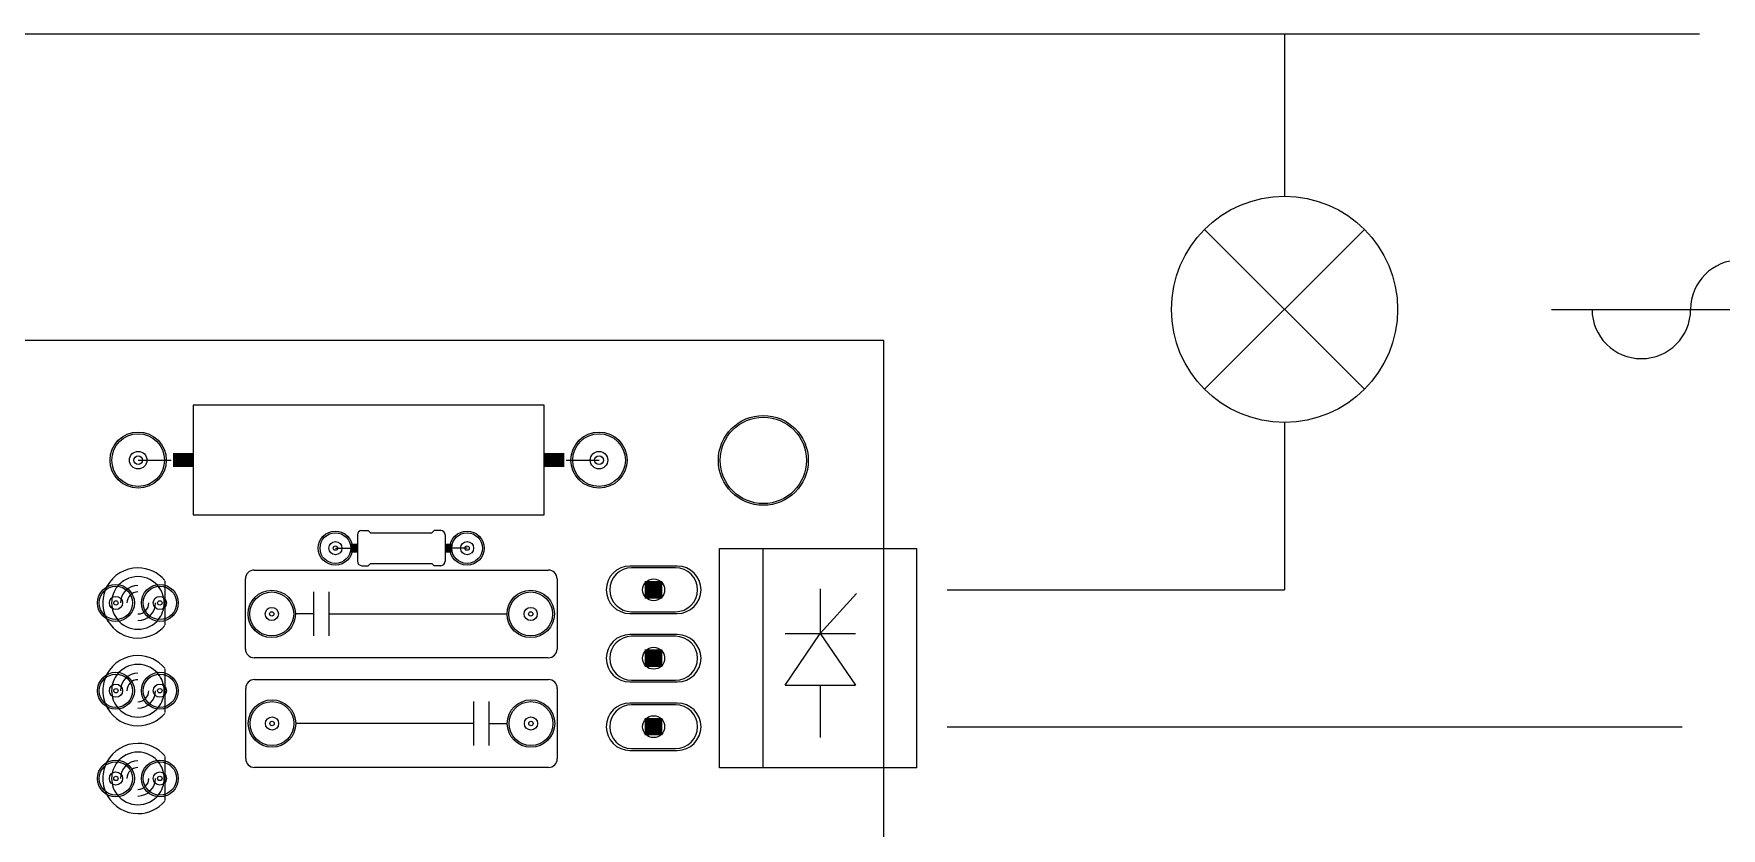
# Model space of a CAD drawing. Extents: x -71 to 251, y 10 to 132.
# Drawn here: x 77.2 to 174.8, y 83.5 to 129.5 of the extents above; entities that cross this region are included whole.
import ezdxf

# ---------------------------------------------------------------- set-up
doc = ezdxf.new("R2010")
doc.units = 0
doc.header["$MEASUREMENT"] = 0
doc.layers.get('0').update_dxf_attribs({"linetype": 'CONTINUOUS'})
for name, color, linetype in [('17', 82, 'CONTINUOUS'), ('20', 7, 'CONTINUOUS'), ('21', 253, 'CONTINUOUS'), ('29', 253, 'CONTINUOUS'), ('30', 253, 'CONTINUOUS'), ('44', 253, 'CONTINUOUS'), ('51', 253, 'CONTINUOUS')]:
    doc.layers.add(name, color=color, linetype=linetype)

# ---------------------------------------------------------------- blocks, each defined once
blk = doc.blocks.new('ROUNDP')
blk.add_circle((0, 0), 0.5)
blk = doc.blocks.new('RECT')
blk.add_solid([(-0.5, -0.5), (0.5, -0.5), (-0.5, 0.5), (0.5, 0.5)])
blk = doc.blocks.new('LONGP100')
blk.add_lwpolyline([(-0.5, -0.5), (0.5, -0.5, 1), (0.5, 0.5), (-0.5, 0.5, 1)], format="xyb", close=True)

msp = doc.modelspace()

# ---------------------------------------------------------------- linework, layer by layer
at = {"linetype": 'Continuous'}
for p, q in [((-36.3419, 129.4744), (149.5434, 129.4744)), ((149.5434, 129.4744), (149.5434, 120.0627)), ((149.5434, 129.4744), (173.5509, 129.4744)), ((144.9156, 118.1458), (154.1713, 108.89)), ((144.9156, 108.89), (154.1713, 118.1458)), ((164.9981, 113.5179), (180.4183, 113.5179)), ((149.5434, 106.9731), (149.5434, 97.282)), ((122.6769, 97.3452), (122.6769, 94.7492)), ((122.6769, 94.7492), (124.7646, 97.0729)), ((130.0237, 97.282), (149.5434, 97.282)), ((120.6402, 94.7492), (124.7135, 94.7492)), ((120.6402, 91.7609), (122.6769, 94.7492)), ((122.6769, 94.7492), (124.7135, 91.7609)), ((120.6402, 91.7609), (124.7135, 91.7609)), ((122.6769, 91.7609), (122.6769, 88.7314)), ((130.0237, 89.3572), (172.5639, 89.3572))]:
    msp.add_line(p, q, dxfattribs=at)
msp.add_circle((149.5434, 113.5179), 6.5448, dxfattribs=at)
for centre, start, end in [((175.9003, 113.5179), 0, 180), ((170.1946, 113.5179), 180, 0)]:
    msp.add_arc(centre, 2.8529, start, end, dxfattribs=at)
at = {"layer": '20'}
for p, q in [((126.35, 111.722), (0.64, 111.722)), ((126.35, 10.1472), (126.35, 111.722))]:
    msp.add_line(p, q, dxfattribs=at)
msp.add_circle((119.38, 104.775), 2.5, dxfattribs=at)
at = {"layer": '21'}
for p, q in [((106.6953, 107.9654), (86.3753, 107.9654)), ((86.3753, 107.9654), (86.3753, 101.6154)), ((106.6953, 101.6154), (106.6953, 107.9654)), ((86.3753, 101.6154), (106.6953, 101.6154)), ((96.139, 100.711), (96.52, 100.711)), ((96.647, 100.584), (96.52, 100.711)), ((100.203, 100.584), (100.33, 100.711)), ((100.711, 100.711), (100.33, 100.711)), ((95.885, 100.457), (95.885, 98.933)), ((96.647, 100.584), (100.203, 100.584)), ((100.965, 100.457), (100.965, 98.933)), ((116.84, 99.6696), (119.38, 99.6696)), ((116.84, 86.9696), (116.84, 99.6696)), ((119.38, 99.6696), (128.27, 99.6696)), ((119.38, 86.9696), (119.38, 99.6696)), ((128.27, 86.9696), (128.27, 99.6696)), ((96.139, 98.679), (96.52, 98.679)), ((96.647, 98.806), (96.52, 98.679)), ((96.647, 98.806), (100.203, 98.806)), ((100.203, 98.806), (100.33, 98.679)), ((100.711, 98.679), (100.33, 98.679)), ((89.408, 93.853), (89.408, 97.917)), ((89.916, 98.425), (106.934, 98.425)), ((107.442, 97.917), (107.442, 93.853)), ((93.345, 97.155), (93.345, 95.885)), ((94.234, 97.155), (94.234, 95.885)), ((93.345, 95.885), (92.329, 95.885)), ((93.345, 95.885), (93.345, 94.615)), ((94.234, 95.885), (94.234, 94.615)), ((94.234, 95.885), (104.521, 95.885)), ((106.934, 93.345), (89.916, 93.345)), ((89.9314, 92.0813), (106.9494, 92.0813)), ((89.4234, 87.5093), (89.4234, 91.5733)), ((107.4574, 91.5733), (107.4574, 87.5093)), ((102.6314, 89.5413), (102.6314, 90.8113)), ((103.5204, 89.5413), (103.5204, 90.8113)), ((102.6314, 89.5413), (92.3444, 89.5413)), ((102.6314, 88.2713), (102.6314, 89.5413)), ((103.5204, 88.2713), (103.5204, 89.5413)), ((103.5204, 89.5413), (104.5364, 89.5413)), ((106.9494, 87.0013), (89.9314, 87.0013)), ((119.38, 86.9696), (116.84, 86.9696)), ((128.27, 86.9696), (119.38, 86.9696))]:
    msp.add_line(p, q, dxfattribs=at)
for centre, radius, start, end in [((96.139, 100.457), 0.254, 90, 180), ((100.711, 100.457), 0.254, 0, 90), ((96.139, 98.933), 0.254, 180, 270), ((100.711, 98.933), 0.254, 270, 0), ((83.1851, 96.52), 2.032, 90.0017, 151.9286), ((83.185, 96.52), 1.524, 90, 143.1301), ((83.185, 96.52), 2.032, 39.8072, 90.0003), ((83.185, 96.52), 1.524, 35.5374, 89.9987), ((89.916, 97.917), 0.508, 90, 180), ((106.934, 97.917), 0.508, 0, 90), ((83.1849, 96.52), 2.032, 209.7464, 270.0016), ((83.185, 96.52), 1.524, 217.8728, 269.9997), ((83.185, 96.52), 1.524, 270.0003, 322.1272), ((83.185, 96.52), 2.032, 269.9989, 319.762), ((89.916, 93.853), 0.508, 180, 270), ((106.934, 93.853), 0.508, 270, 0), ((83.1851, 91.44), 2.032, 90.0017, 151.9286), ((83.185, 91.44), 1.524, 90, 143.1301), ((83.185, 91.44), 2.032, 39.8072, 90.0003), ((83.185, 91.44), 1.524, 35.5374, 89.9987), ((89.9314, 91.5733), 0.508, 90, 180), ((106.9494, 91.5733), 0.508, 0, 90), ((83.1849, 91.44), 2.032, 209.7464, 270.0016), ((83.185, 91.44), 1.524, 217.8728, 269.9997), ((83.185, 91.44), 1.524, 270.0003, 322.1272), ((83.185, 91.44), 2.032, 269.9989, 319.762), ((83.1851, 86.36), 2.032, 90.0017, 151.9286), ((83.185, 86.36), 2.032, 39.8072, 90.0003), ((83.185, 86.36), 1.524, 90, 143.1301), ((83.185, 86.36), 1.524, 35.5374, 89.9987), ((89.9314, 87.5093), 0.508, 180, 270), ((106.9494, 87.5093), 0.508, 270, 0), ((83.1849, 86.36), 2.032, 209.7464, 270.0016), ((83.185, 86.36), 1.524, 217.8728, 269.9997), ((83.185, 86.36), 1.524, 270.0003, 322.1272), ((83.185, 86.36), 2.032, 269.9989, 319.762)]:
    msp.add_arc(centre, radius, start, end, dxfattribs=at)
at = {"layer": '29'}
msp.add_circle((119.38, 104.775), 2.6016, dxfattribs=at)
at = {"layer": '30'}
msp.add_circle((119.38, 104.775), 2.6016, dxfattribs=at)
at = {"layer": '44'}
for centre, radius in [((83.2003, 104.7904), 0.254), ((109.8703, 104.7904), 0.254), ((94.615, 99.695), 0.127), ((102.235, 99.695), 0.127), ((113.03, 97.282), 0.381), ((81.915, 96.52), 0.127), ((84.455, 96.52), 0.127), ((90.932, 95.885), 0.127), ((105.918, 95.885), 0.127), ((113.03, 93.3196), 0.381), ((81.915, 91.44), 0.127), ((84.455, 91.44), 0.127), ((90.9474, 89.5413), 0.127), ((105.9334, 89.5413), 0.127), ((113.03, 89.3572), 0.381), ((81.915, 86.36), 0.127), ((84.455, 86.36), 0.127)]:
    msp.add_circle(centre, radius, dxfattribs=at)
at = {"layer": '51'}
for p, q in [((83.2003, 104.7904), (85.1053, 104.7904)), ((107.9653, 104.7904), (109.8703, 104.7904)), ((94.615, 99.695), (95.504, 99.695)), ((102.235, 99.695), (101.346, 99.695)), ((84.7598, 95.25), (84.7598, 97.79)), ((84.7598, 90.17), (84.7598, 92.71)), ((84.7598, 85.09), (84.7598, 87.63))]:
    msp.add_line(p, q, dxfattribs=at)
for centre, radius, start, end in [((83.185, 96.52), 2.032, 151.6982, 179.9999), ((83.185, 96.52), 1.524, 140.1962, 179.9998), ((83.185, 96.52), 1.016, 90, 180), ((83.185, 96.52), 0.635, 90, 180), ((83.185, 96.52), 1.524, 0.0005, 40.6017), ((83.185, 96.5199), 2.032, 179.9977, 211.6059), ((83.185, 96.5199), 1.524, 179.9976, 221.6308), ((83.185, 96.52), 0.635, 270, 0), ((83.185, 96.52), 1.016, 270, 0), ((83.185, 96.52), 1.524, 320.1962, 359.9998), ((83.185, 91.44), 2.032, 151.6982, 179.9999), ((83.185, 91.44), 1.524, 140.1962, 179.9998), ((83.185, 91.44), 1.016, 90, 180), ((83.185, 91.44), 0.635, 90, 180), ((83.185, 91.44), 1.524, 0.0005, 40.6017), ((83.185, 91.4399), 2.032, 179.9977, 211.6059), ((83.185, 91.4399), 1.524, 179.9976, 221.6308), ((83.185, 91.44), 0.635, 270, 0), ((83.185, 91.44), 1.016, 270, 0), ((83.185, 91.44), 1.524, 320.1962, 359.9998), ((83.185, 86.36), 2.032, 151.6982, 179.9999), ((83.185, 86.36), 1.524, 140.1962, 179.9998), ((83.185, 86.36), 1.016, 90, 180), ((83.185, 86.36), 0.635, 90, 180), ((83.185, 86.36), 1.524, 0.0005, 40.6017), ((83.185, 86.3599), 2.032, 179.9977, 211.6059), ((83.185, 86.3599), 1.524, 179.9976, 221.6308), ((83.185, 86.36), 0.635, 270, 0), ((83.185, 86.36), 1.016, 270, 0), ((83.185, 86.36), 1.524, 320.1962, 359.9998)]:
    msp.add_arc(centre, radius, start, end, dxfattribs=at)

# ---------------------------------------------------------------- block references
at = {"layer": '17'}
for p, xscale, yscale in [((83.2003, 104.7904), 3.048, 3.048), ((109.8703, 104.7904), 3.048, 3.048), ((83.2003, 104.7904), 1.016, 1.016), ((83.2003, 104.7904), 1.016, 1.016), ((83.2003, 104.7904), 1.016, 1.016), ((83.2003, 104.7904), 1.016, 1.016), ((83.2003, 104.7904), 1.016, 1.016), ((83.2003, 104.7904), 1.016, 1.016), ((83.2003, 104.7904), 1.016, 1.016), ((83.2003, 104.7904), 1.016, 1.016), ((83.2003, 104.7904), 1.016, 1.016), ((83.2003, 104.7904), 1.016, 1.016), ((83.2003, 104.7904), 1.016, 1.016), ((83.2003, 104.7904), 1.016, 1.016), ((83.2003, 104.7904), 1.016, 1.016), ((83.2003, 104.7904), 1.016, 1.016), ((109.8703, 104.7904), 1.016, 1.016), ((109.8703, 104.7904), 1.016, 1.016), ((109.8703, 104.7904), 1.016, 1.016), ((109.8703, 104.7904), 1.016, 1.016), ((109.8703, 104.7904), 1.016, 1.016), ((109.8703, 104.7904), 1.016, 1.016), ((109.8703, 104.7904), 1.016, 1.016), ((109.8703, 104.7904), 1.016, 1.016), ((109.8703, 104.7904), 1.016, 1.016), ((109.8703, 104.7904), 1.016, 1.016), ((109.8703, 104.7904), 1.016, 1.016), ((109.8703, 104.7904), 1.016, 1.016), ((109.8703, 104.7904), 1.016, 1.016), ((109.8703, 104.7904), 1.016, 1.016), ((81.915, 96.52), 1.9304, 1.9304), ((81.915, 96.52), 0.762, 0.762), ((81.915, 96.52), 0.762, 0.762), ((81.915, 96.52), 0.762, 0.762), ((81.915, 96.52), 0.762, 0.762), ((81.915, 96.52), 0.762, 0.762), ((81.915, 96.52), 0.762, 0.762), ((81.915, 96.52), 0.762, 0.762), ((81.915, 96.52), 0.762, 0.762), ((81.915, 96.52), 0.762, 0.762), ((81.915, 96.52), 0.762, 0.762), ((81.915, 96.52), 0.762, 0.762), ((81.915, 96.52), 0.762, 0.762), ((81.915, 96.52), 0.762, 0.762), ((81.915, 96.52), 0.762, 0.762), ((84.455, 96.52), 1.9304, 1.9304), ((84.455, 96.52), 0.762, 0.762), ((84.455, 96.52), 0.762, 0.762), ((84.455, 96.52), 0.762, 0.762), ((84.455, 96.52), 0.762, 0.762), ((84.455, 96.52), 0.762, 0.762), ((84.455, 96.52), 0.762, 0.762), ((84.455, 96.52), 0.762, 0.762), ((84.455, 96.52), 0.762, 0.762), ((84.455, 96.52), 0.762, 0.762), ((84.455, 96.52), 0.762, 0.762), ((84.455, 96.52), 0.762, 0.762), ((84.455, 96.52), 0.762, 0.762), ((84.455, 96.52), 0.762, 0.762), ((84.455, 96.52), 0.762, 0.762), ((90.932, 95.885), 2.54, 2.54), ((105.918, 95.885), 2.54, 2.54), ((90.932, 95.885), 0.762, 0.762), ((90.932, 95.885), 0.762, 0.762), ((90.932, 95.885), 0.762, 0.762), ((90.932, 95.885), 0.762, 0.762), ((90.932, 95.885), 0.762, 0.762), ((90.932, 95.885), 0.762, 0.762), ((90.932, 95.885), 0.762, 0.762), ((90.932, 95.885), 0.762, 0.762), ((90.932, 95.885), 0.762, 0.762), ((90.932, 95.885), 0.762, 0.762), ((90.932, 95.885), 0.762, 0.762), ((90.932, 95.885), 0.762, 0.762), ((90.932, 95.885), 0.762, 0.762), ((90.932, 95.885), 0.762, 0.762), ((105.918, 95.885), 0.762, 0.762), ((105.918, 95.885), 0.762, 0.762), ((105.918, 95.885), 0.762, 0.762), ((105.918, 95.885), 0.762, 0.762), ((105.918, 95.885), 0.762, 0.762), ((105.918, 95.885), 0.762, 0.762), ((105.918, 95.885), 0.762, 0.762), ((105.918, 95.885), 0.762, 0.762), ((105.918, 95.885), 0.762, 0.762), ((105.918, 95.885), 0.762, 0.762), ((105.918, 95.885), 0.762, 0.762), ((105.918, 95.885), 0.762, 0.762), ((105.918, 95.885), 0.762, 0.762), ((105.918, 95.885), 0.762, 0.762), ((81.915, 91.44), 1.9304, 1.9304), ((81.915, 91.44), 0.762, 0.762), ((81.915, 91.44), 0.762, 0.762), ((81.915, 91.44), 0.762, 0.762), ((81.915, 91.44), 0.762, 0.762), ((81.915, 91.44), 0.762, 0.762), ((81.915, 91.44), 0.762, 0.762), ((81.915, 91.44), 0.762, 0.762), ((81.915, 91.44), 0.762, 0.762), ((81.915, 91.44), 0.762, 0.762), ((81.915, 91.44), 0.762, 0.762), ((81.915, 91.44), 0.762, 0.762), ((81.915, 91.44), 0.762, 0.762), ((81.915, 91.44), 0.762, 0.762), ((81.915, 91.44), 0.762, 0.762), ((84.455, 91.44), 1.9304, 1.9304), ((84.455, 91.44), 0.762, 0.762), ((84.455, 91.44), 0.762, 0.762), ((84.455, 91.44), 0.762, 0.762), ((84.455, 91.44), 0.762, 0.762), ((84.455, 91.44), 0.762, 0.762), ((84.455, 91.44), 0.762, 0.762), ((84.455, 91.44), 0.762, 0.762), ((84.455, 91.44), 0.762, 0.762), ((84.455, 91.44), 0.762, 0.762), ((84.455, 91.44), 0.762, 0.762), ((84.455, 91.44), 0.762, 0.762), ((84.455, 91.44), 0.762, 0.762), ((84.455, 91.44), 0.762, 0.762), ((84.455, 91.44), 0.762, 0.762), ((81.915, 86.36), 1.9304, 1.9304), ((84.455, 86.36), 1.9304, 1.9304), ((81.915, 86.36), 0.762, 0.762), ((81.915, 86.36), 0.762, 0.762), ((81.915, 86.36), 0.762, 0.762), ((81.915, 86.36), 0.762, 0.762), ((81.915, 86.36), 0.762, 0.762), ((81.915, 86.36), 0.762, 0.762), ((81.915, 86.36), 0.762, 0.762), ((81.915, 86.36), 0.762, 0.762), ((81.915, 86.36), 0.762, 0.762), ((81.915, 86.36), 0.762, 0.762), ((81.915, 86.36), 0.762, 0.762), ((81.915, 86.36), 0.762, 0.762), ((81.915, 86.36), 0.762, 0.762), ((81.915, 86.36), 0.762, 0.762), ((84.455, 86.36), 0.762, 0.762), ((84.455, 86.36), 0.762, 0.762), ((84.455, 86.36), 0.762, 0.762), ((84.455, 86.36), 0.762, 0.762), ((84.455, 86.36), 0.762, 0.762), ((84.455, 86.36), 0.762, 0.762), ((84.455, 86.36), 0.762, 0.762), ((84.455, 86.36), 0.762, 0.762), ((84.455, 86.36), 0.762, 0.762), ((84.455, 86.36), 0.762, 0.762), ((84.455, 86.36), 0.762, 0.762), ((84.455, 86.36), 0.762, 0.762), ((84.455, 86.36), 0.762, 0.762), ((84.455, 86.36), 0.762, 0.762)]:
    msp.add_blockref('ROUNDP', p, dxfattribs=dict(at, xscale=xscale, yscale=yscale))
at = {"layer": '17', "rotation": 180}
for name, p, xscale, yscale in [('ROUNDP', (94.615, 99.695), 1.778, 1.778), ('ROUNDP', (94.615, 99.695), 0.762, 0.762), ('ROUNDP', (94.615, 99.695), 0.762, 0.762), ('ROUNDP', (94.615, 99.695), 0.762, 0.762), ('ROUNDP', (94.615, 99.695), 0.762, 0.762), ('ROUNDP', (94.615, 99.695), 0.762, 0.762), ('ROUNDP', (94.615, 99.695), 0.762, 0.762), ('ROUNDP', (94.615, 99.695), 0.762, 0.762), ('ROUNDP', (94.615, 99.695), 0.762, 0.762), ('ROUNDP', (94.615, 99.695), 0.762, 0.762), ('ROUNDP', (94.615, 99.695), 0.762, 0.762), ('ROUNDP', (94.615, 99.695), 0.762, 0.762), ('ROUNDP', (94.615, 99.695), 0.762, 0.762), ('ROUNDP', (94.615, 99.695), 0.762, 0.762), ('ROUNDP', (94.615, 99.695), 0.762, 0.762), ('ROUNDP', (102.235, 99.695), 1.778, 1.778), ('ROUNDP', (102.235, 99.695), 0.762, 0.762), ('ROUNDP', (102.235, 99.695), 0.762, 0.762), ('ROUNDP', (102.235, 99.695), 0.762, 0.762), ('ROUNDP', (102.235, 99.695), 0.762, 0.762), ('ROUNDP', (102.235, 99.695), 0.762, 0.762), ('ROUNDP', (102.235, 99.695), 0.762, 0.762), ('ROUNDP', (102.235, 99.695), 0.762, 0.762), ('ROUNDP', (102.235, 99.695), 0.762, 0.762), ('ROUNDP', (102.235, 99.695), 0.762, 0.762), ('ROUNDP', (102.235, 99.695), 0.762, 0.762), ('ROUNDP', (102.235, 99.695), 0.762, 0.762), ('ROUNDP', (102.235, 99.695), 0.762, 0.762), ('ROUNDP', (102.235, 99.695), 0.762, 0.762), ('ROUNDP', (102.235, 99.695), 0.762, 0.762), ('LONGP100', (113.03, 97.282), 2.54, 2.54), ('ROUNDP', (113.03, 97.282), 1.27, 1.27), ('ROUNDP', (113.03, 97.282), 1.27, 1.27), ('ROUNDP', (113.03, 97.282), 1.27, 1.27), ('ROUNDP', (113.03, 97.282), 1.27, 1.27), ('ROUNDP', (113.03, 97.282), 1.27, 1.27), ('ROUNDP', (113.03, 97.282), 1.27, 1.27), ('ROUNDP', (113.03, 97.282), 1.27, 1.27), ('ROUNDP', (113.03, 97.282), 1.27, 1.27), ('ROUNDP', (113.03, 97.282), 1.27, 1.27), ('ROUNDP', (113.03, 97.282), 1.27, 1.27), ('ROUNDP', (113.03, 97.282), 1.27, 1.27), ('ROUNDP', (113.03, 97.282), 1.27, 1.27), ('ROUNDP', (113.03, 97.282), 1.27, 1.27), ('ROUNDP', (113.03, 97.282), 1.27, 1.27), ('LONGP100', (113.03, 93.3196), 2.54, 2.54), ('ROUNDP', (113.03, 93.3196), 1.27, 1.27), ('ROUNDP', (113.03, 93.3196), 1.27, 1.27), ('ROUNDP', (113.03, 93.3196), 1.27, 1.27), ('ROUNDP', (113.03, 93.3196), 1.27, 1.27), ('ROUNDP', (113.03, 93.3196), 1.27, 1.27), ('ROUNDP', (113.03, 93.3196), 1.27, 1.27), ('ROUNDP', (113.03, 93.3196), 1.27, 1.27), ('ROUNDP', (113.03, 93.3196), 1.27, 1.27), ('ROUNDP', (113.03, 93.3196), 1.27, 1.27), ('ROUNDP', (113.03, 93.3196), 1.27, 1.27), ('ROUNDP', (113.03, 93.3196), 1.27, 1.27), ('ROUNDP', (113.03, 93.3196), 1.27, 1.27), ('ROUNDP', (113.03, 93.3196), 1.27, 1.27), ('ROUNDP', (113.03, 93.3196), 1.27, 1.27), ('ROUNDP', (90.9474, 89.5413), 2.54, 2.54), ('ROUNDP', (90.9474, 89.5413), 0.762, 0.762), ('ROUNDP', (90.9474, 89.5413), 0.762, 0.762), ('ROUNDP', (90.9474, 89.5413), 0.762, 0.762), ('ROUNDP', (90.9474, 89.5413), 0.762, 0.762), ('ROUNDP', (90.9474, 89.5413), 0.762, 0.762), ('ROUNDP', (90.9474, 89.5413), 0.762, 0.762), ('ROUNDP', (90.9474, 89.5413), 0.762, 0.762), ('ROUNDP', (90.9474, 89.5413), 0.762, 0.762), ('ROUNDP', (90.9474, 89.5413), 0.762, 0.762), ('ROUNDP', (90.9474, 89.5413), 0.762, 0.762), ('ROUNDP', (90.9474, 89.5413), 0.762, 0.762), ('ROUNDP', (90.9474, 89.5413), 0.762, 0.762), ('ROUNDP', (90.9474, 89.5413), 0.762, 0.762), ('ROUNDP', (90.9474, 89.5413), 0.762, 0.762), ('ROUNDP', (105.9334, 89.5413), 2.54, 2.54), ('ROUNDP', (105.9334, 89.5413), 0.762, 0.762), ('ROUNDP', (105.9334, 89.5413), 0.762, 0.762), ('ROUNDP', (105.9334, 89.5413), 0.762, 0.762), ('ROUNDP', (105.9334, 89.5413), 0.762, 0.762), ('ROUNDP', (105.9334, 89.5413), 0.762, 0.762), ('ROUNDP', (105.9334, 89.5413), 0.762, 0.762), ('ROUNDP', (105.9334, 89.5413), 0.762, 0.762), ('ROUNDP', (105.9334, 89.5413), 0.762, 0.762), ('ROUNDP', (105.9334, 89.5413), 0.762, 0.762), ('ROUNDP', (105.9334, 89.5413), 0.762, 0.762), ('ROUNDP', (105.9334, 89.5413), 0.762, 0.762), ('ROUNDP', (105.9334, 89.5413), 0.762, 0.762), ('ROUNDP', (105.9334, 89.5413), 0.762, 0.762), ('ROUNDP', (105.9334, 89.5413), 0.762, 0.762), ('LONGP100', (113.03, 89.3572), 2.54, 2.54), ('ROUNDP', (113.03, 89.3572), 1.27, 1.27), ('ROUNDP', (113.03, 89.3572), 1.27, 1.27), ('ROUNDP', (113.03, 89.3572), 1.27, 1.27), ('ROUNDP', (113.03, 89.3572), 1.27, 1.27), ('ROUNDP', (113.03, 89.3572), 1.27, 1.27), ('ROUNDP', (113.03, 89.3572), 1.27, 1.27), ('ROUNDP', (113.03, 89.3572), 1.27, 1.27), ('ROUNDP', (113.03, 89.3572), 1.27, 1.27), ('ROUNDP', (113.03, 89.3572), 1.27, 1.27), ('ROUNDP', (113.03, 89.3572), 1.27, 1.27), ('ROUNDP', (113.03, 89.3572), 1.27, 1.27), ('ROUNDP', (113.03, 89.3572), 1.27, 1.27), ('ROUNDP', (113.03, 89.3572), 1.27, 1.27), ('ROUNDP', (113.03, 89.3572), 1.27, 1.27)]:
    msp.add_blockref(name, p, dxfattribs=dict(at, xscale=xscale, yscale=yscale))
at = {"layer": '21', "xscale": 1.1684, "yscale": 0.8128}
for p in [(85.7911, 104.7904), (107.2795, 104.7904)]:
    msp.add_blockref('RECT', p, dxfattribs=at)
at = {"layer": '21'}
for p, xscale, yscale, rotation in [((95.6945, 99.695), 0.381, 0.508, 180), ((101.1555, 99.695), 0.381, 0.508, 180), ((113.03, 97.282), 1.016, 1.016, 90), ((113.03, 93.3196), 1.016, 1.016, 90), ((113.03, 89.3572), 1.016, 1.016, 90)]:
    msp.add_blockref('RECT', p, dxfattribs=dict(at, xscale=xscale, yscale=yscale, rotation=rotation))
at = {"layer": '29'}
for p, xscale, yscale in [((83.2003, 104.7904), 3.2512, 3.2512), ((109.8703, 104.7904), 3.2512, 3.2512), ((81.915, 96.52), 2.1336, 2.1336), ((84.455, 96.52), 2.1336, 2.1336), ((90.932, 95.885), 2.7432, 2.7432), ((105.918, 95.885), 2.7432, 2.7432), ((81.915, 91.44), 2.1336, 2.1336), ((84.455, 91.44), 2.1336, 2.1336), ((81.915, 86.36), 2.1336, 2.1336), ((84.455, 86.36), 2.1336, 2.1336)]:
    msp.add_blockref('ROUNDP', p, dxfattribs=dict(at, xscale=xscale, yscale=yscale))
at = {"layer": '29', "rotation": 180}
for name, p, xscale, yscale in [('ROUNDP', (94.615, 99.695), 1.9812, 1.9812), ('ROUNDP', (102.235, 99.695), 1.9812, 1.9812), ('LONGP100', (113.03, 97.282), 2.7432, 2.7432), ('LONGP100', (113.03, 93.3196), 2.7432, 2.7432), ('ROUNDP', (90.9474, 89.5413), 2.7432, 2.7432), ('ROUNDP', (105.9334, 89.5413), 2.7432, 2.7432), ('LONGP100', (113.03, 89.3572), 2.7432, 2.7432)]:
    msp.add_blockref(name, p, dxfattribs=dict(at, xscale=xscale, yscale=yscale))

doc.saveas('drawing.dxf')
